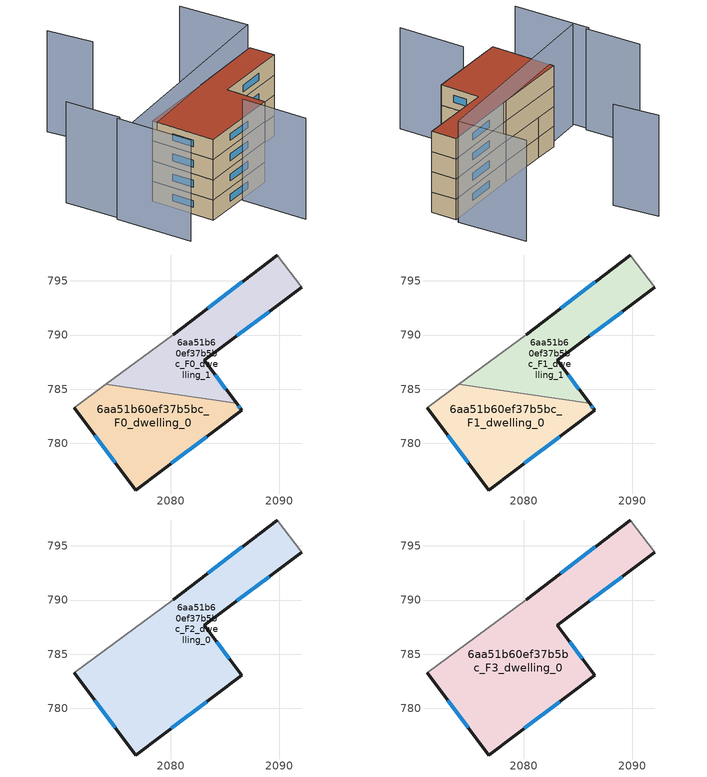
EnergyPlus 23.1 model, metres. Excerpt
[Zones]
6aa51b60ef37b5bc_F0_dwelling_0
 floor ground (EU_floor_Construction): 2086.08,783.69 2086.56,783.04 2076.76,775.7 2071.07,783.29 2073.99,785.44 z0
 wall outside (EU_wall_Construction): 2071.07,783.29 2076.76,775.7 2086.56,783.04 2086.08,783.69 z0:3
 wall adiabatic (EU_wall_Construction): 2073.99,785.44 2071.07,783.29 z0:3
 wall to 6aa51b60ef37b5bc_F0_dwelling_1 (EU_wall_Construction): 2086.08,783.69 2073.99,785.44 z0:3
 window (EU_Window_Construction): 2086.4,783.26 2086.24,783.48 / 2080.02,778.15 2083.3,780.6 / 2072.97,780.76 2074.86,778.23 z1:2
6aa51b60ef37b5bc_F0_dwelling_1
 floor ground (EU_floor_Construction): 2089.81,797.38 2092.09,794.39 2083.1,787.67 2086.08,783.69 2073.99,785.44 2080.21,790.04 z0
 wall outside (EU_wall_Construction): 2089.81,797.38 2080.21,790.04 / 2086.08,783.69 2083.1,787.67 2092.09,794.39 z0:3
 wall adiabatic (EU_wall_Construction): 2092.09,794.39 2089.81,797.38 / 2080.21,790.04 2073.99,785.44 z0:3
 window (EU_Window_Construction): 2086.61,794.94 2083.41,792.49 / 2086.1,789.91 2089.1,792.15 / 2085.09,785.02 2084.1,786.35 z1:2
6aa51b60ef37b5bc_F1_dwelling_0
 floor to 6aa51b60ef37b5bc_F0_dwelling_0 (EU_floor_Construction): 2086.08,783.69 2086.56,783.04 2076.75,775.7 2071.07,783.29 2073.99,785.44 z3
 wall outside (EU_wall_Construction): 2071.07,783.29 2076.76,775.7 2086.56,783.04 2086.08,783.69 z3:6
 wall adiabatic (EU_wall_Construction): 2073.99,785.44 2071.07,783.29 z3:6
 wall to 6aa51b60ef37b5bc_F1_dwelling_1 (EU_wall_Construction): 2086.08,783.69 2073.99,785.44 z3:6
 window (EU_Window_Construction): 2086.4,783.26 2086.24,783.48 / 2080.02,778.15 2083.3,780.6 / 2072.97,780.76 2074.86,778.23 z4:5
6aa51b60ef37b5bc_F1_dwelling_1
 floor to 6aa51b60ef37b5bc_F0_dwelling_1 (EU_floor_Construction): 2089.8,797.38 2092.09,794.39 2083.1,787.67 2086.08,783.69 2073.99,785.44 2080.21,790.04 z3
 wall outside (EU_wall_Construction): 2089.81,797.38 2080.21,790.04 / 2086.08,783.69 2083.1,787.67 2092.09,794.39 z3:6
 wall adiabatic (EU_wall_Construction): 2092.09,794.39 2089.81,797.38 / 2080.21,790.04 2073.99,785.44 z3:6
 window (EU_Window_Construction): 2086.61,794.94 2083.41,792.49 / 2086.1,789.91 2089.1,792.15 / 2085.09,785.02 2084.1,786.35 z4:5
6aa51b60ef37b5bc_F2_dwelling_0
 floor to 6aa51b60ef37b5bc_F1_dwelling_0 (EU_floor_Construction): 2086.08,783.69 2086.56,783.04 2076.75,775.7 2071.07,783.29 2073.99,785.44 z6
 floor to 6aa51b60ef37b5bc_F1_dwelling_1 (EU_floor_Construction): 2089.8,797.38 2092.09,794.39 2083.1,787.67 2086.08,783.69 2073.99,785.44 2080.21,790.04 z6
 wall outside (EU_wall_Construction): 2089.81,797.38 2080.21,790.04 / 2071.07,783.29 2076.76,775.7 2086.56,783.04 2083.1,787.67 2092.09,794.39 z6:9
 wall adiabatic (EU_wall_Construction): 2080.21,790.04 2071.07,783.29 / 2092.09,794.39 2089.81,797.38 z6:9
 window (EU_Window_Construction): 2086.61,794.94 2083.41,792.49 / 2086.1,789.91 2089.1,792.15 / 2085.41,784.59 2084.26,786.13 / 2080.02,778.15 2083.3,780.6 / 2072.97,780.76 2074.86,778.23 z7:8
6aa51b60ef37b5bc_F3_dwelling_0
 floor to 6aa51b60ef37b5bc_F2_dwelling_0 (EU_floor_Construction): 2089.8,797.38 2092.09,794.39 2083.1,787.67 2086.56,783.04 2076.75,775.7 2071.07,783.29 2080.21,790.04 z9
 wall outside (EU_wall_Construction): 2089.81,797.38 2080.21,790.04 / 2071.07,783.29 2076.76,775.7 2086.56,783.04 2083.1,787.67 2092.09,794.39 z9:12
 wall adiabatic (EU_wall_Construction): 2080.21,790.04 2071.07,783.29 / 2092.09,794.39 2089.81,797.38 z9:12
 window (EU_Window_Construction): 2086.61,794.94 2083.41,792.49 / 2086.1,789.91 2089.1,792.15 / 2085.41,784.59 2084.26,786.13 / 2080.02,778.15 2083.3,780.6 / 2072.97,780.76 2074.86,778.23 z10:11
 roof outside (EU_roof_Construction): 2086.56,783.04 2083.1,787.67 2092.09,794.39 2089.81,797.38 2080.21,790.04 2071.07,783.29 2076.76,775.7 z12
shading: 2082.24,779.46 2088.13,771.88 / 2065.14,780.37 2072.08,771.53 / 2060.47,786.82 2065.55,780.52 / 2083.22,805.94 2089.81,798.11 / 2089.81,798.11 2066.75,778.73 / 2064.77,805.66 2069.29,800.78 z0:15
[Building]
EU S2 Campaign: North Axis=0; Terrain=City; Solar Distribution=FullExterior
[Site:Location]
Bologna: Latitude=44.5; Longitude=11.25; Time Zone=1; Elevation=37
[SizingPeriod:WeatherFileDays]
AnnualSizingPeriod: Begin Month=1; Begin Day of Month=1; End Month=12; End Day of Month=31; Day of Week for Start Day=Monday; Use Weather File Daylight Saving Period=No; Use Weather File Rain and Snow Indicators=No
[MATERIAL]
EU_InternalMass_Material: Roughness=MediumRough; Thickness=0.1; Conductivity=1; Density=1800; Specific Heat=900; Thermal Absorptance=0.9; Solar Absorptance=0.7; Visible Absorptance=0.7
[MATERIAL:NOMASS] Roughness=MediumRough; Thermal Absorptance=0.9; Solar Absorptance=0.7; Visible Absorptance=0.7
Name | Thermal Resistance
EU_wall_NoMass | 0.937881
EU_roof_NoMass | 0.548572
EU_floor_NoMass | 0.71348
[WINDOWMATERIAL:SIMPLEGLAZINGSYSTEM]
EU_Window_SimpleGlazing: UFactor=4.25633; Solar Heat Gain Coefficient=0.85; Visible Transmittance=0.85
[CONSTRUCTION]
EU_wall_Construction: EU_wall_NoMass
EU_roof_Construction: EU_roof_NoMass
EU_floor_Construction: EU_floor_NoMass
EU_Window_Construction: EU_Window_SimpleGlazing
EU_InternalMass_Construction: EU_InternalMass_Material
[ZONE] Type=1; Multiplier=1; Ceiling Height=autocalculate; Floor Area=autocalculate; Part of Total Floor Area=Yes
Name | Volume
6aa51b60ef37b5bc_F0_dwelling_0 | 235.777
6aa51b60ef37b5bc_F1_dwelling_0 | 235.776
6aa51b60ef37b5bc_F2_dwelling_0 | 471.562
6aa51b60ef37b5bc_F3_dwelling_0 | 471.565
6aa51b60ef37b5bc_F0_dwelling_1; 6aa51b60ef37b5bc_F1_dwelling_1 | 235.787
[INTERNALMASS] Construction=EU_InternalMass_Construction
Name | Zone or ZoneList | Surface Area
6aa51b60ef37b5bc_F0_dwelling_0_EU_InternalMass | 6aa51b60ef37b5bc_F0_dwelling_0 | 78.5921
6aa51b60ef37b5bc_F0_dwelling_1_EU_InternalMass | 6aa51b60ef37b5bc_F0_dwelling_1 | 78.5956
6aa51b60ef37b5bc_F1_dwelling_0_EU_InternalMass | 6aa51b60ef37b5bc_F1_dwelling_0 | 78.5921
6aa51b60ef37b5bc_F1_dwelling_1_EU_InternalMass | 6aa51b60ef37b5bc_F1_dwelling_1 | 78.5956
6aa51b60ef37b5bc_F2_dwelling_0_EU_InternalMass | 6aa51b60ef37b5bc_F2_dwelling_0 | 157.188
6aa51b60ef37b5bc_F3_dwelling_0_EU_InternalMass | 6aa51b60ef37b5bc_F3_dwelling_0 | 157.188
[OTHEREQUIPMENT] Fuel Type=Electricity; Design Level Calculation Method=Watts/Area; Power per Zone Floor Area=1; Fraction Latent=0; Fraction Radiant=0; Fraction Lost=0; Carbon Dioxide Generation Rate=0; EndUse Subcategory=EU_Step8_InternalGains
Name | Zone or ZoneList or Space or SpaceList | Schedule
EU_Step8_InternalGain_6aa51b60ef37b5bc_F0_dwelling_0_f000 | 6aa51b60ef37b5bc_F0_dwelling_0 | EU_Step8_GainSchedule_6aa51b60ef37b5bc_F0_dwelling_0_f000
EU_Step8_InternalGain_6aa51b60ef37b5bc_F0_dwelling_1_f000 | 6aa51b60ef37b5bc_F0_dwelling_1 | EU_Step8_GainSchedule_6aa51b60ef37b5bc_F0_dwelling_1_f000
EU_Step8_InternalGain_6aa51b60ef37b5bc_F1_dwelling_0_f000 | 6aa51b60ef37b5bc_F1_dwelling_0 | EU_Step8_GainSchedule_6aa51b60ef37b5bc_F1_dwelling_0_f000
EU_Step8_InternalGain_6aa51b60ef37b5bc_F1_dwelling_1_f000 | 6aa51b60ef37b5bc_F1_dwelling_1 | EU_Step8_GainSchedule_6aa51b60ef37b5bc_F1_dwelling_1_f000
EU_Step8_InternalGain_6aa51b60ef37b5bc_F2_dwelling_0_f000 | 6aa51b60ef37b5bc_F2_dwelling_0 | EU_Step8_GainSchedule_6aa51b60ef37b5bc_F2_dwelling_0_f000
EU_Step8_InternalGain_6aa51b60ef37b5bc_F3_dwelling_0_f000 | 6aa51b60ef37b5bc_F3_dwelling_0 | EU_Step8_GainSchedule_6aa51b60ef37b5bc_F3_dwelling_0_f000
[ZONEVENTILATION:DESIGNFLOWRATE] Schedule=EU_AlwaysOn; Design Flow Rate Calculation Method=AirChanges/Hour; Air Changes per Hour=0.687892; Ventilation Type=Natural; Fan Pressure Rise=0; Fan Total Efficiency=1; Constant Term Coefficient=1; Temperature Term Coefficient=0; Velocity Term Coefficient=0; Velocity Squared Term Coefficient=0; Minimum Indoor Temperature=-100; Maximum Indoor Temperature=100; Delta Temperature=-100; Minimum Outdoor Temperature=-100; Maximum Outdoor Temperature=100; Maximum Wind Speed=40
Name | Zone or ZoneList or Space or SpaceList
EU_ConstantAir_6aa51b60ef37b5bc_F0_dwelling_0 | 6aa51b60ef37b5bc_F0_dwelling_0
EU_ConstantAir_6aa51b60ef37b5bc_F0_dwelling_1 | 6aa51b60ef37b5bc_F0_dwelling_1
EU_ConstantAir_6aa51b60ef37b5bc_F1_dwelling_0 | 6aa51b60ef37b5bc_F1_dwelling_0
EU_ConstantAir_6aa51b60ef37b5bc_F1_dwelling_1 | 6aa51b60ef37b5bc_F1_dwelling_1
EU_ConstantAir_6aa51b60ef37b5bc_F2_dwelling_0 | 6aa51b60ef37b5bc_F2_dwelling_0
EU_ConstantAir_6aa51b60ef37b5bc_F3_dwelling_0 | 6aa51b60ef37b5bc_F3_dwelling_0
[HVACTEMPLATE:THERMOSTAT] Constant Heating Setpoint=20; Constant Cooling Setpoint=50
EU_HeatOnly_6aa51b60ef37b5bc_F0_dwelling_0; EU_HeatOnly_6aa51b60ef37b5bc_F0_dwelling_1; EU_HeatOnly_6aa51b60ef37b5bc_F1_dwelling_0; EU_HeatOnly_6aa51b60ef37b5bc_F1_dwelling_1; EU_HeatOnly_6aa51b60ef37b5bc_F2_dwelling_0; EU_HeatOnly_6aa51b60ef37b5bc_F3_dwelling_0
[HVACTEMPLATE:ZONE:IDEALLOADSAIRSYSTEM] System Availability Schedule=EU_AlwaysOn; Maximum Heating Supply Air Temperature=50; Minimum Cooling Supply Air Temperature=13; Maximum Heating Supply Air Humidity Ratio=0.0156; Minimum Cooling Supply Air Humidity Ratio=0.0077; Heating Limit=NoLimit; Cooling Limit=NoLimit; Heating Availability Schedule=EU_AlwaysOn; Cooling Availability Schedule=EU_CoolingOff; Dehumidification Control Type=ConstantSensibleHeatRatio; Cooling Sensible Heat Ratio=0.7; Dehumidification Setpoint=60; Humidification Control Type=None; Humidification Setpoint=30; Outdoor Air Method=None; Outdoor Air Flow Rate per Person=0.00944; Outdoor Air Flow Rate per Zone Floor Area=0; Outdoor Air Flow Rate per Zone=0; Demand Controlled Ventilation Type=None; Outdoor Air Economizer Type=NoEconomizer; Heat Recovery Type=None; Sensible Heat Recovery Effectiveness=0.7; Latent Heat Recovery Effectiveness=0.65
Name | Template Thermostat
6aa51b60ef37b5bc_F0_dwelling_0 | EU_HeatOnly_6aa51b60ef37b5bc_F0_dwelling_0
6aa51b60ef37b5bc_F0_dwelling_1 | EU_HeatOnly_6aa51b60ef37b5bc_F0_dwelling_1
6aa51b60ef37b5bc_F1_dwelling_0 | EU_HeatOnly_6aa51b60ef37b5bc_F1_dwelling_0
6aa51b60ef37b5bc_F1_dwelling_1 | EU_HeatOnly_6aa51b60ef37b5bc_F1_dwelling_1
6aa51b60ef37b5bc_F2_dwelling_0 | EU_HeatOnly_6aa51b60ef37b5bc_F2_dwelling_0
6aa51b60ef37b5bc_F3_dwelling_0 | EU_HeatOnly_6aa51b60ef37b5bc_F3_dwelling_0
[SIZING:ZONE] Zone Cooling Design Supply Air Temperature Input Method=SupplyAirTemperature; Zone Cooling Design Supply Air Temperature=13; Zone Heating Design Supply Air Temperature Input Method=SupplyAirTemperature; Zone Heating Design Supply Air Temperature=50; Zone Cooling Design Supply Air Humidity Ratio=0.008; Zone Heating Design Supply Air Humidity Ratio=0.008; Cooling Design Air Flow Method=DesignDay; Cooling Design Air Flow Rate=0; Cooling Minimum Air Flow per Zone Floor Area=0.000762; Cooling Minimum Air Flow=0; Cooling Minimum Air Flow Fraction=0.2; Heating Design Air Flow Method=DesignDay; Heating Design Air Flow Rate=0; Heating Maximum Air Flow per Zone Floor Area=0.002032; Heating Maximum Air Flow=0.141576; Heating Maximum Air Flow Fraction=0.3; Account for Dedicated Outdoor Air System=No; Dedicated Outdoor Air System Control Strategy=NeutralSupplyAir; Dedicated Outdoor Air Low Setpoint Temperature for Design=autosize; Dedicated Outdoor Air High Setpoint Temperature for Design=autosize; Zone Load Sizing Method=Sensible Load Only No Latent Load; Zone Latent Cooling Design Supply Air Humidity Ratio Input Method=HumidityRatioDifference; Zone Cooling Design Supply Air Humidity Ratio Difference=0.005; Zone Latent Heating Design Supply Air Humidity Ratio Input Method=HumidityRatioDifference; Zone Humidification Design Supply Air Humidity Ratio Difference=0.005
6aa51b60ef37b5bc_F0_dwelling_0; 6aa51b60ef37b5bc_F0_dwelling_1; 6aa51b60ef37b5bc_F1_dwelling_0; 6aa51b60ef37b5bc_F1_dwelling_1; 6aa51b60ef37b5bc_F2_dwelling_0; 6aa51b60ef37b5bc_F3_dwelling_0
[SCHEDULE:CONSTANT]
Name | Hourly Value
EU_AlwaysOn | 1
EU_CoolingOff | 0
[SCHEDULE:FILE] Column Number=1; Rows to Skip at Top=0; Number of Hours of Data=8760; Column Separator=Comma; Interpolate to Timestep=No; Minutes per Item=60; Adjust Schedule for Daylight Savings=Yes
Name | File
EU_Step8_GainSchedule_6aa51b60ef37b5bc_F0_dwelling_0_f000 | ../../schedules/6aa51b60ef37b5bc/6aa51b60ef37b5bc_F0_dwelling_0_f000_gain.csv
EU_Step8_GainSchedule_6aa51b60ef37b5bc_F0_dwelling_1_f000 | ../../schedules/6aa51b60ef37b5bc/6aa51b60ef37b5bc_F0_dwelling_1_f000_gain.csv
EU_Step8_GainSchedule_6aa51b60ef37b5bc_F1_dwelling_0_f000 | ../../schedules/6aa51b60ef37b5bc/6aa51b60ef37b5bc_F1_dwelling_0_f000_gain.csv
EU_Step8_GainSchedule_6aa51b60ef37b5bc_F1_dwelling_1_f000 | ../../schedules/6aa51b60ef37b5bc/6aa51b60ef37b5bc_F1_dwelling_1_f000_gain.csv
EU_Step8_GainSchedule_6aa51b60ef37b5bc_F2_dwelling_0_f000 | ../../schedules/6aa51b60ef37b5bc/6aa51b60ef37b5bc_F2_dwelling_0_f000_gain.csv
EU_Step8_GainSchedule_6aa51b60ef37b5bc_F3_dwelling_0_f000 | ../../schedules/6aa51b60ef37b5bc/6aa51b60ef37b5bc_F3_dwelling_0_f000_gain.csv
